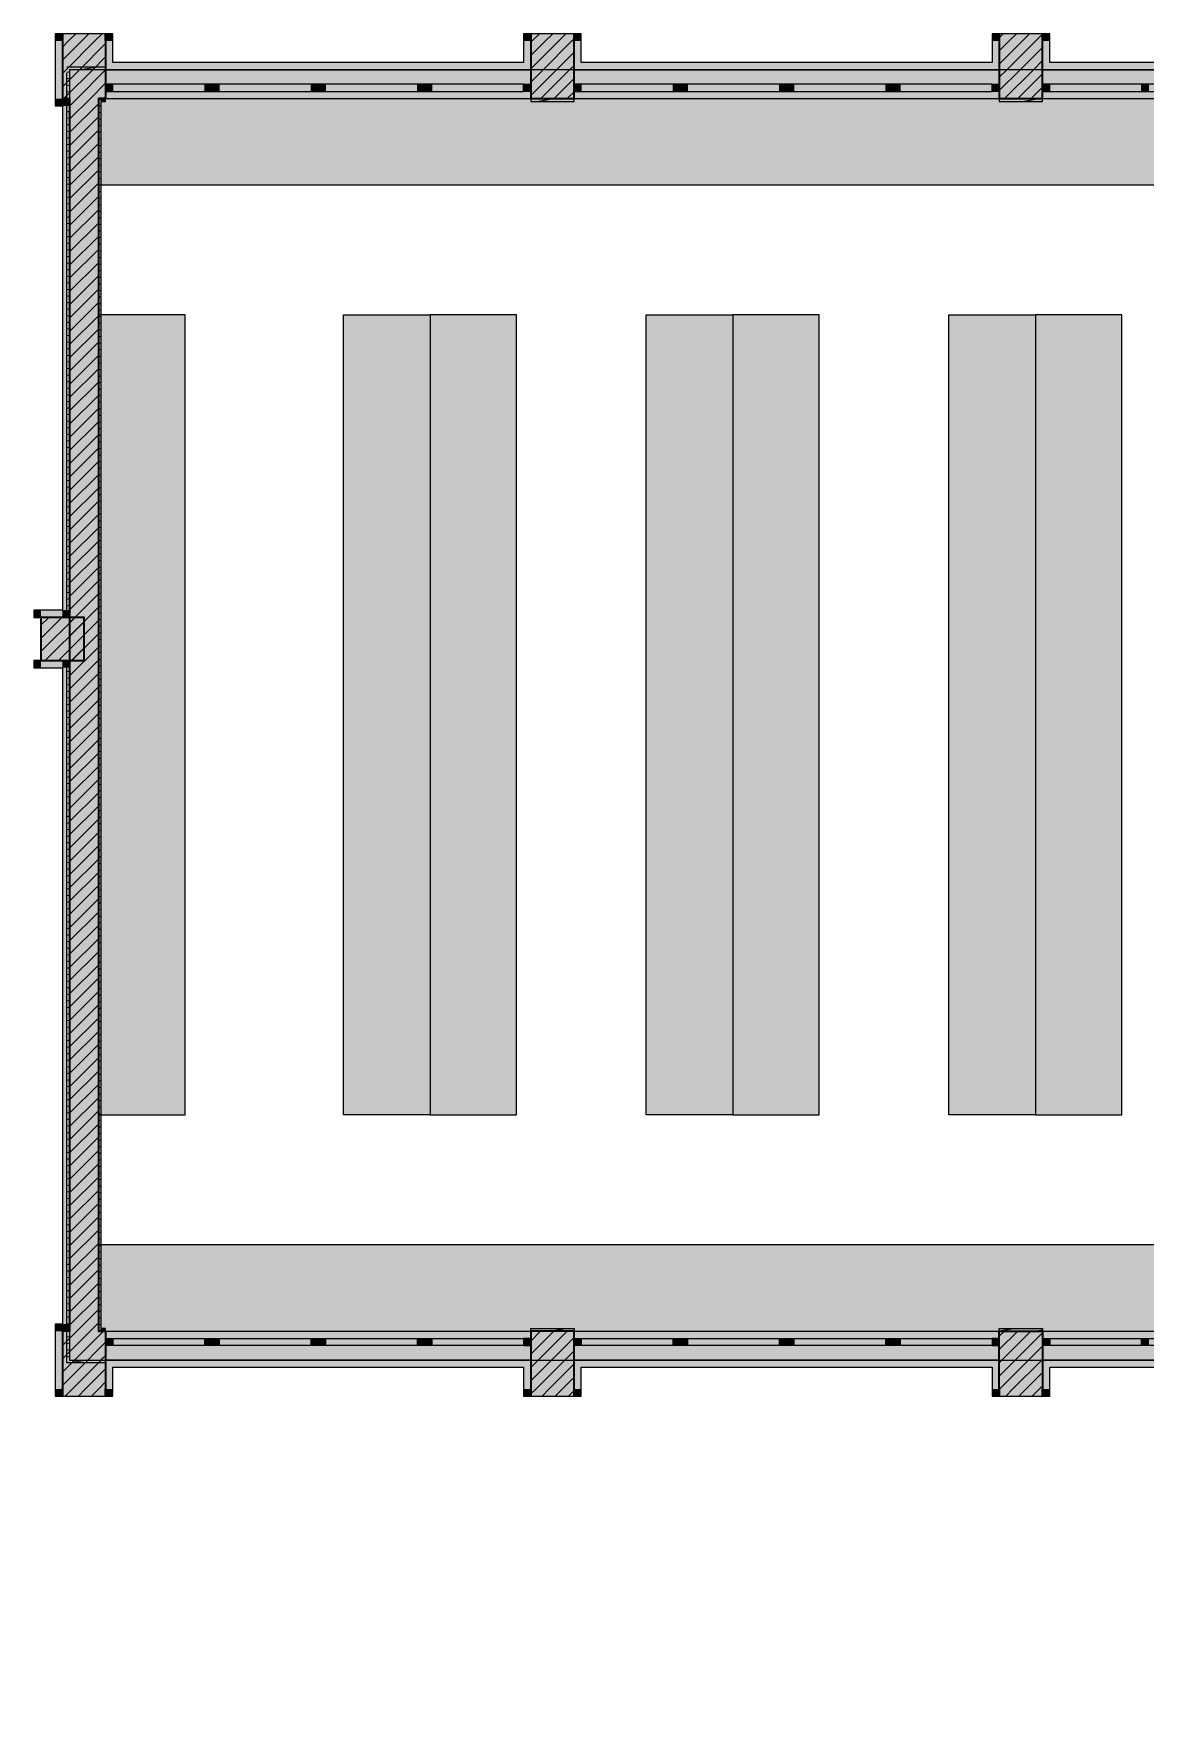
# Model space of a CAD drawing. Header units: inches. Extents: x 99 to 83418, y 65 to 21631.
# Drawn here: x 53701 to 61413, y 8376 to 20088 of the extents above; entities that cross this region are included whole.
import ezdxf

# ---------------------------------------------------------------- set-up
doc = ezdxf.new("R2010")
doc.units = ezdxf.units.IN
doc.header["$MEASUREMENT"] = 0
doc.layers.add('PDF_Interior$-$Furniture$', color=7, linetype='Continuous', true_color=0x573938)
doc.layers.add('PDF_Structural - Bearing', color=7, linetype='Continuous')

msp = doc.modelspace()

# ---------------------------------------------------------------- linework, layer by layer
at = {"layer": 'PDF_Interior$-$Furniture$', "color": 126, "lineweight": 25, "true_color": 0x008060}
for points in [[(53930, 19858), (54200, 19858), (54200, 19838), (53950, 19838), (53950, 16040)], [(53930, 16060), (53930, 19818)], [(53950, 15740), (53950, 10888), (54200, 10888), (54200, 10868), (53930, 10868), (53930, 15720)]]:
    msp.add_lwpolyline(points, dxfattribs=at)
at = {"layer": 'PDF_Interior$-$Furniture$', "color": 121, "lineweight": 13, "true_color": 0x80ffdf}
for points in [[(53950, 19823), (53932, 19820)], [(54149, 19858), (54035, 19838)], [(53950, 19777), (53930, 19774)], [(53950, 19732), (53930, 19728)], [(53950, 19686), (53930, 19683)], [(53950, 19640), (53930, 19637)], [(53950, 19595), (53930, 19591)], [(54157, 19631), (54150, 19630)], [(54170, 19588), (54150, 19584)], [(54197, 19638), (54157, 19631)], [(57193, 19618), (57306, 19638)], [(60400, 19635), (60416, 19638)], [(60562, 19618), (60675, 19638)], [(53950, 19549), (53930, 19545)], [(53950, 19503), (53930, 19500)], [(53950, 19458), (53930, 19454)], [(54170, 19542), (54150, 19539)], [(54170, 19496), (54150, 19493)], [(54170, 19451), (54150, 19447)], [(53950, 19412), (53930, 19408)], [(53950, 19366), (53930, 19363)], [(54170, 19405), (54150, 19401)], [(54170, 19359), (54150, 19356)], [(53950, 19321), (53930, 19317)], [(53950, 19275), (53930, 19271)], [(53950, 19229), (53930, 19226)], [(54170, 19314), (54150, 19310)], [(54170, 19268), (54150, 19264)], [(54170, 19222), (54150, 19219)], [(53950, 19183), (53930, 19180)], [(53950, 19138), (53930, 19134)], [(53950, 19092), (53930, 19089)], [(54170, 19177), (54150, 19173)], [(54170, 19131), (54150, 19127)], [(53950, 19046), (53930, 19043)], [(53950, 19001), (53930, 18997)], [(54170, 19085), (54150, 19082)], [(54170, 19039), (54150, 19036)], [(54170, 18994), (54150, 18990)], [(53950, 18955), (53930, 18951)], [(53950, 18909), (53930, 18906)], [(53950, 18864), (53930, 18860)], [(54170, 18948), (54150, 18945)], [(54170, 18902), (54150, 18899)], [(53950, 18818), (53930, 18814)], [(53950, 18772), (53930, 18769)], [(54170, 18857), (54150, 18853)], [(54170, 18811), (54150, 18807)], [(54170, 18765), (54150, 18762)], [(53950, 18726), (53930, 18723)], [(53950, 18681), (53930, 18677)], [(53950, 18635), (53930, 18632)], [(54170, 18720), (54150, 18716)], [(54170, 18674), (54150, 18670)], [(54170, 18628), (54150, 18625)], [(53950, 18589), (53930, 18586)], [(53950, 18544), (53930, 18540)], [(54170, 18583), (54150, 18579)], [(54170, 18537), (54150, 18533)], [(53950, 18498), (53930, 18495)], [(53950, 18452), (53930, 18449)], [(53950, 18407), (53930, 18403)], [(54170, 18491), (54150, 18488)], [(54170, 18445), (54150, 18442)], [(54170, 18400), (54150, 18396)], [(53950, 18361), (53930, 18357)], [(53950, 18315), (53930, 18312)], [(54170, 18354), (54150, 18351)], [(54170, 18308), (54150, 18305)], [(53950, 18270), (53930, 18266)], [(53950, 18224), (53930, 18220)], [(53950, 18178), (53930, 18175)], [(54170, 18263), (54150, 18259)], [(54170, 18217), (54150, 18213)], [(54170, 18171), (54150, 18168)], [(53950, 18132), (53930, 18129)], [(53950, 18087), (53930, 18083)], [(53950, 18041), (53930, 18038)], [(54170, 18126), (54150, 18122)], [(54170, 18080), (54150, 18076)], [(53950, 17995), (53930, 17992)], [(53950, 17950), (53930, 17946)], [(54170, 18034), (54150, 18031)], [(54170, 17988), (54150, 17985)], [(54170, 17943), (54150, 17939)], [(53950, 17904), (53930, 17900)], [(53950, 17858), (53930, 17855)], [(53950, 17813), (53930, 17809)], [(54170, 17897), (54150, 17894)], [(54170, 17851), (54150, 17848)], [(54170, 17806), (54150, 17802)], [(53950, 17767), (53930, 17763)], [(53950, 17721), (53930, 17718)], [(54170, 17760), (54150, 17756)], [(54170, 17714), (54150, 17711)], [(53950, 17676), (53930, 17672)], [(53950, 17630), (53930, 17626)], [(53950, 17584), (53930, 17581)], [(54170, 17669), (54150, 17665)], [(54170, 17623), (54150, 17619)], [(54170, 17577), (54150, 17574)], [(53950, 17538), (53930, 17535)], [(53950, 17493), (53930, 17489)], [(54170, 17532), (54150, 17528)], [(54170, 17486), (54150, 17482)], [(53950, 17447), (53930, 17444)], [(53950, 17401), (53930, 17398)], [(53950, 17356), (53930, 17352)], [(54170, 17440), (54150, 17437)], [(54170, 17394), (54150, 17391)], [(54170, 17349), (54150, 17345)], [(53950, 17310), (53930, 17306)], [(53950, 17264), (53930, 17261)], [(53950, 17219), (53930, 17215)], [(54170, 17303), (54150, 17300)], [(54170, 17257), (54150, 17254)], [(53950, 17173), (53930, 17169)], [(53950, 17127), (53930, 17124)], [(54170, 17212), (54150, 17208)], [(54170, 17166), (54150, 17162)], [(54170, 17120), (54150, 17117)], [(53950, 17082), (53930, 17078)], [(53950, 17036), (53930, 17032)], [(53950, 16990), (53930, 16987)], [(54170, 17075), (54150, 17071)], [(54170, 17029), (54150, 17025)], [(54170, 16983), (54150, 16980)], [(53950, 16944), (53930, 16941)], [(53950, 16899), (53930, 16895)], [(54170, 16938), (54150, 16934)], [(54170, 16892), (54150, 16888)], [(53950, 16853), (53930, 16850)], [(53950, 16807), (53930, 16804)], [(53950, 16762), (53930, 16758)], [(54170, 16846), (54150, 16843)], [(54170, 16800), (54150, 16797)], [(54170, 16755), (54150, 16751)], [(53950, 16716), (53930, 16712)], [(53950, 16670), (53930, 16667)], [(54170, 16709), (54150, 16706)], [(54170, 16663), (54150, 16660)], [(53950, 16625), (53930, 16621)], [(53950, 16579), (53930, 16575)], [(53950, 16533), (53930, 16530)], [(54170, 16618), (54150, 16614)], [(54170, 16572), (54150, 16568)], [(54170, 16526), (54150, 16523)], [(53950, 16487), (53930, 16484)], [(53950, 16442), (53930, 16438)], [(54170, 16481), (54150, 16477)], [(54170, 16435), (54150, 16431)], [(53950, 16396), (53930, 16393)], [(53950, 16350), (53930, 16347)], [(53950, 16305), (53930, 16301)], [(54170, 16389), (54150, 16386)], [(54170, 16343), (54150, 16340)], [(54170, 16298), (54150, 16294)], [(53950, 16259), (53930, 16255)], [(53950, 16213), (53930, 16210)], [(53950, 16168), (53930, 16164)], [(54170, 16252), (54150, 16249)], [(54170, 16206), (54150, 16203)], [(53950, 16122), (53930, 16118)], [(53950, 16076), (53930, 16073)], [(54170, 16161), (54150, 16157)], [(54170, 16115), (54150, 16111)], [(54170, 16069), (54150, 16066)], [(54170, 16024), (54150, 16020)], [(54170, 15978), (54150, 15974)], [(54170, 15932), (54150, 15929)], [(54170, 15887), (54150, 15883)], [(54170, 15841), (54150, 15837)], [(53950, 15711), (53930, 15707)], [(54170, 15795), (54150, 15792)], [(54170, 15749), (54150, 15746)], [(54170, 15704), (54150, 15700)], [(53950, 15665), (53930, 15661)], [(53950, 15619), (53930, 15616)], [(54170, 15658), (54150, 15655)], [(54170, 15612), (54150, 15609)], [(53950, 15574), (53930, 15570)], [(53950, 15528), (53930, 15524)], [(53950, 15482), (53930, 15479)], [(54170, 15567), (54150, 15563)], [(54170, 15521), (54150, 15517)], [(54170, 15475), (54150, 15472)], [(53950, 15437), (53930, 15433)], [(53950, 15391), (53930, 15387)], [(53950, 15345), (53930, 15342)], [(54170, 15430), (54150, 15426)], [(54170, 15384), (54150, 15380)], [(53950, 15299), (53930, 15296)], [(53950, 15254), (53930, 15250)], [(54170, 15338), (54150, 15335)], [(54170, 15293), (54150, 15289)], [(54170, 15247), (54150, 15243)], [(53950, 15208), (53930, 15205)], [(53950, 15162), (53930, 15159)], [(53950, 15117), (53930, 15113)], [(54170, 15201), (54150, 15198)], [(54170, 15155), (54150, 15152)], [(54170, 15110), (54150, 15106)], [(53950, 15071), (53930, 15067)], [(53950, 15025), (53930, 15022)], [(54170, 15064), (54150, 15061)], [(54170, 15018), (54150, 15015)], [(53950, 14980), (53930, 14976)], [(53950, 14934), (53930, 14930)], [(53950, 14888), (53930, 14885)], [(54170, 14973), (54150, 14969)], [(54170, 14927), (54150, 14923)], [(54170, 14881), (54150, 14878)], [(53950, 14842), (53930, 14839)], [(53950, 14797), (53930, 14793)], [(54170, 14836), (54150, 14832)], [(54170, 14790), (54150, 14786)], [(53950, 14751), (53930, 14748)], [(53950, 14705), (53930, 14702)], [(53950, 14660), (53930, 14656)], [(54170, 14744), (54150, 14741)], [(54170, 14699), (54150, 14695)], [(54170, 14653), (54150, 14649)], [(53950, 14614), (53930, 14610)], [(53950, 14568), (53930, 14565)], [(54170, 14607), (54150, 14604)], [(54170, 14561), (54150, 14558)], [(53950, 14523), (53930, 14519)], [(53950, 14477), (53930, 14473)], [(53950, 14431), (53930, 14428)], [(54170, 14516), (54150, 14512)], [(54170, 14470), (54150, 14467)], [(54170, 14424), (54150, 14421)], [(53950, 14386), (53930, 14382)], [(53950, 14340), (53930, 14336)], [(53950, 14294), (53930, 14291)], [(54170, 14379), (54150, 14375)], [(54170, 14333), (54150, 14329)], [(53950, 14248), (53930, 14245)], [(53950, 14203), (53930, 14199)], [(54170, 14287), (54150, 14284)], [(54170, 14242), (54150, 14238)], [(54170, 14196), (54150, 14192)], [(53950, 14157), (53930, 14154)], [(53950, 14111), (53930, 14108)], [(53950, 14066), (53930, 14062)], [(54170, 14150), (54150, 14147)], [(54170, 14104), (54150, 14101)], [(54170, 14059), (54150, 14055)], [(53950, 14020), (53930, 14016)], [(53950, 13974), (53930, 13971)], [(54170, 14013), (54150, 14010)], [(54170, 13967), (54150, 13964)], [(53950, 13929), (53930, 13925)], [(53950, 13883), (53930, 13879)], [(53950, 13837), (53930, 13834)], [(54170, 13922), (54150, 13918)], [(54170, 13876), (54150, 13872)], [(54170, 13830), (54150, 13827)], [(53950, 13792), (53930, 13788)], [(53950, 13746), (53930, 13742)], [(54170, 13785), (54150, 13781)], [(54170, 13739), (54150, 13735)], [(53950, 13700), (53930, 13697)], [(53950, 13654), (53930, 13651)], [(53950, 13609), (53930, 13605)], [(54170, 13693), (54150, 13690)], [(54170, 13648), (54150, 13644)], [(54170, 13602), (54150, 13598)], [(53950, 13563), (53930, 13560)], [(53950, 13517), (53930, 13514)], [(53950, 13472), (53930, 13468)], [(54170, 13556), (54150, 13553)], [(54170, 13510), (54150, 13507)], [(53950, 13426), (53930, 13422)], [(53950, 13380), (53930, 13377)], [(54170, 13465), (54150, 13461)], [(54170, 13419), (54150, 13416)], [(54170, 13373), (54150, 13370)], [(53950, 13335), (53930, 13331)], [(53950, 13289), (53930, 13285)], [(53950, 13243), (53930, 13240)], [(54170, 13328), (54150, 13324)], [(54170, 13282), (54150, 13278)], [(54170, 13236), (54150, 13233)], [(53950, 13198), (53930, 13194)], [(53950, 13152), (53930, 13148)], [(54170, 13191), (54150, 13187)], [(54170, 13145), (54150, 13141)], [(53950, 13106), (53930, 13103)], [(53950, 13060), (53930, 13057)], [(53950, 13015), (53930, 13011)], [(54170, 13099), (54150, 13096)], [(54170, 13054), (54150, 13050)], [(54170, 13008), (54150, 13004)], [(53950, 12969), (53930, 12966)], [(53950, 12923), (53930, 12920)], [(54170, 12962), (54150, 12959)], [(54170, 12916), (54150, 12913)], [(53950, 12878), (53930, 12874)], [(53950, 12832), (53930, 12828)], [(53950, 12786), (53930, 12783)], [(54170, 12871), (54150, 12867)], [(54170, 12825), (54150, 12822)], [(54170, 12779), (54150, 12776)], [(53950, 12741), (53930, 12737)], [(53950, 12695), (53930, 12691)], [(54170, 12734), (54150, 12730)], [(54170, 12688), (54150, 12684)], [(53950, 12649), (53930, 12646)], [(53950, 12603), (53930, 12600)], [(53950, 12558), (53930, 12554)], [(54170, 12642), (54150, 12639)], [(54170, 12597), (54150, 12593)], [(54170, 12551), (54150, 12547)], [(53950, 12512), (53930, 12509)], [(53950, 12466), (53930, 12463)], [(53950, 12421), (53930, 12417)], [(54170, 12505), (54150, 12502)], [(54170, 12459), (54150, 12456)], [(53950, 12375), (53930, 12371)], [(53950, 12329), (53930, 12326)], [(54170, 12414), (54150, 12410)], [(54170, 12368), (54150, 12365)], [(54170, 12322), (54150, 12319)], [(53950, 12284), (53930, 12280)], [(53950, 12238), (53930, 12234)], [(53950, 12192), (53930, 12189)], [(54170, 12277), (54150, 12273)], [(54170, 12231), (54150, 12227)], [(54170, 12185), (54150, 12182)], [(53950, 12147), (53930, 12143)], [(53950, 12101), (53930, 12097)], [(54170, 12140), (54150, 12136)], [(54170, 12094), (54150, 12090)], [(53950, 12055), (53930, 12052)], [(53950, 12009), (53930, 12006)], [(53950, 11964), (53930, 11960)], [(54170, 12048), (54150, 12045)], [(54170, 12003), (54150, 11999)], [(54170, 11957), (54150, 11953)], [(53950, 11918), (53930, 11915)], [(53950, 11872), (53930, 11869)], [(54170, 11911), (54150, 11908)], [(54170, 11865), (54150, 11862)], [(53950, 11827), (53930, 11823)], [(53950, 11781), (53930, 11777)], [(53950, 11735), (53930, 11732)], [(54170, 11820), (54150, 11816)], [(54170, 11774), (54150, 11771)], [(54170, 11728), (54150, 11725)], [(53950, 11690), (53930, 11686)], [(53950, 11644), (53930, 11640)], [(53950, 11598), (53930, 11595)], [(54170, 11683), (54150, 11679)], [(54170, 11637), (54150, 11633)], [(53950, 11553), (53930, 11549)], [(53950, 11507), (53930, 11503)], [(54170, 11591), (54150, 11588)], [(54170, 11546), (54150, 11542)], [(54170, 11500), (54150, 11496)], [(53950, 11461), (53930, 11458)], [(53950, 11415), (53930, 11412)], [(53950, 11370), (53930, 11366)], [(54170, 11454), (54150, 11451)], [(54170, 11409), (54150, 11405)], [(54170, 11363), (54150, 11359)], [(53950, 11324), (53930, 11321)], [(53950, 11278), (53930, 11275)], [(54170, 11317), (54150, 11314)], [(54170, 11271), (54150, 11268)], [(53950, 11233), (53930, 11229)], [(53950, 11187), (53930, 11183)], [(53950, 11141), (53930, 11138)], [(54170, 11226), (54150, 11222)], [(54170, 11180), (54150, 11177)], [(54170, 11134), (54150, 11131)], [(53950, 11096), (53930, 11092)], [(53950, 11050), (53930, 11046)], [(54200, 11094), (54167, 11088)], [(57277, 11088), (57390, 11108)], [(60400, 11091), (60500, 11108)], [(60646, 11088), (60700, 11098)], [(53950, 11004), (53930, 11001)], [(53950, 10958), (53930, 10955)], [(53950, 10913), (53930, 10909)], [(54070, 10888), (53956, 10868)]]:
    msp.add_lwpolyline(points, dxfattribs=at)
at = {"layer": 'PDF_Interior$-$Furniture$', "lineweight": 13}
for points in [[(66951, 19038), (54150, 19038), (54150, 19638), (66951, 19638)], [(54751, 18138), (54151, 18138), (54151, 12588), (54751, 12588)], [(55851, 12588), (55851, 18138), (56451, 18138), (56451, 12588)], [(57051, 18138), (56451, 18138), (56451, 12588), (57051, 12588)], [(57951, 12588), (57951, 18138), (58551, 18138), (58551, 12588)], [(59151, 18138), (58551, 18138), (58551, 12588), (59151, 12588)], [(60051, 12588), (60051, 18138), (60651, 18138), (60651, 12588)], [(61251, 18138), (60651, 18138), (60651, 12588), (61251, 12588)], [(54150, 11688), (54150, 11088), (65450, 11088), (65450, 11688)]]:
    msp.add_lwpolyline(points, close=True, dxfattribs=at)
at = {"layer": 'PDF_Interior$-$Furniture$', "color": 126, "lineweight": 25, "true_color": 0x008060}
for points in [[(54170, 19618), (54200, 19618), (54200, 19638), (54150, 19638), (54150, 11088), (54200, 11088), (54200, 11108), (54170, 11108)], [(57450, 19638), (57150, 19638), (57150, 19618), (57450, 19618)], [(60700, 19638), (60400, 19638), (60400, 19618), (60700, 19618)], [(57450, 11088), (57150, 11088), (57150, 11108), (57450, 11108)], [(60700, 11088), (60400, 11088), (60400, 11108), (60700, 11108)]]:
    msp.add_lwpolyline(points, close=True, dxfattribs=at)
at = {"layer": 'PDF_Interior$-$Furniture$', "color": 7, "lineweight": 0, "true_color": 0xffffff, "transparency": 33554559}
for points in [[(53930, 19858), (53950, 19838), (54200, 19858), (54200, 19838)], [(53950, 19838), (53930, 19818), (53950, 16040), (53930, 16060)], [(66951, 19038), (54150, 19038), (66951, 19638), (54150, 19638)], [(54150, 19638), (54150, 11088), (54170, 19618), (54170, 11108)], [(54200, 19618), (54200, 19638), (54170, 19618), (54150, 19638)], [(57450, 19638), (57150, 19638), (57450, 19618), (57150, 19618)], [(60700, 19638), (60400, 19638), (60700, 19618), (60400, 19618)], [(54751, 12588), (54751, 18138), (54151, 12588), (54151, 18138)], [(55851, 12588), (55851, 18138), (56451, 12588), (56451, 18138)], [(57051, 12588), (57051, 18138), (56451, 12588), (56451, 18138)], [(57951, 12588), (57951, 18138), (58551, 12588), (58551, 18138)], [(59151, 12588), (59151, 18138), (58551, 12588), (58551, 18138)], [(60051, 12588), (60051, 18138), (60651, 12588), (60651, 18138)], [(61251, 12588), (61251, 18138), (60651, 12588), (60651, 18138)], [(53930, 10868), (53950, 10888), (53930, 15720), (53950, 15740)], [(65450, 11688), (54150, 11688), (65450, 11088), (54150, 11088)], [(54170, 11108), (54150, 11088), (54200, 11108), (54200, 11088)], [(57450, 11108), (57150, 11108), (57450, 11088), (57150, 11088)], [(60700, 11108), (60400, 11108), (60700, 11088), (60400, 11088)], [(54200, 10868), (54200, 10888), (53930, 10868), (53950, 10888)]]:
    msp.add_solid(points, dxfattribs=at)
at = {"layer": 'PDF_Structural - Bearing', "color": 251, "lineweight": 18, "true_color": 0x6a6a6a}
for points in [[(54200, 20088), (53900, 20088), (53850, 20088), (53850, 19638), (53850, 19588), (53900, 19588), (53900, 16090), (53751, 16090), (53701, 16090), (53701, 16040), (53751, 16040), (53950, 16040), (53950, 16090), (53950, 19638), (53900, 19638), (53900, 20038)], [(57450, 20088), (57150, 20088), (57100, 20088), (57100, 19888), (54250, 19888), (54250, 20038), (54250, 20088), (53900, 20088)], [(54200, 20038), (54200, 19838), (54250, 19838), (57150, 19838), (57150, 19888), (57150, 20038)], [(60700, 20088), (60400, 20088), (60350, 20088), (60350, 19888), (57500, 19888), (57500, 20038), (57500, 20088), (57150, 20088)], [(57450, 20038), (57450, 19838), (57500, 19838), (60400, 19838), (60400, 19888), (60400, 20038)], [(63950, 20088), (63650, 20088), (63600, 20088), (63600, 19888), (60750, 19888), (60750, 20038), (60750, 20088), (60400, 20088)], [(60700, 20038), (60700, 19838), (60750, 19838), (63650, 19838), (63650, 19888), (63650, 20038)], [(53900, 10688), (53900, 11088), (53950, 11088), (53950, 11138), (53950, 15740), (53900, 15740), (53751, 15740), (53701, 15740), (53701, 15690), (53900, 15690), (53900, 11138), (53850, 11138), (53850, 10688), (53850, 10638), (54200, 10638)], [(53900, 10638), (54200, 10638), (54250, 10638), (54250, 10838), (57100, 10838), (57100, 10688), (57100, 10638), (57450, 10638)], [(57150, 10688), (57150, 10888), (57100, 10888), (54200, 10888), (54200, 10838), (54200, 10688)], [(57150, 10638), (57450, 10638), (57500, 10638), (57500, 10838), (60350, 10838), (60350, 10688), (60350, 10638), (60700, 10638)], [(60400, 10688), (60400, 10888), (60350, 10888), (57450, 10888), (57450, 10838), (57450, 10688)], [(60400, 10638), (60700, 10638), (60750, 10638), (60750, 10838), (63600, 10838), (63600, 10688), (63600, 10638), (63950, 10638)], [(63650, 10688), (63650, 10888), (63600, 10888), (60700, 10888), (60700, 10838), (60700, 10688)]]:
    msp.add_lwpolyline(points, dxfattribs=at)
at = {"layer": 'PDF_Structural - Bearing', "lineweight": 35}
for points in [[(53900, 20038), (53900, 20088), (53900, 20038), (53900, 19638), (53950, 19638), (53950, 11088), (53900, 11088), (53900, 10688), (53900, 10638), (53900, 10688)], [(54200, 20038), (54200, 20088), (54200, 20038), (54200, 19838), (54200, 19738), (54200, 19688), (54200, 19638), (54150, 19638), (54150, 11088), (54200, 11088), (54200, 11038), (54200, 10988), (54200, 10888), (54200, 10688), (54200, 10638), (54200, 10688)], [(57150, 20038), (57150, 20088), (57150, 20038), (57150, 19838), (57150, 19738), (57150, 19688), (57150, 19638), (57450, 19638), (57450, 19688), (57450, 19738), (57450, 19838), (57450, 20038), (57450, 20088), (57450, 20038)], [(60400, 20038), (60400, 20088), (60400, 20038), (60400, 19838), (60400, 19738), (60400, 19688), (60400, 19638), (60700, 19638), (60700, 19688), (60700, 19738), (60700, 19838), (60700, 20038), (60700, 20088), (60700, 20038)], [(57450, 10688), (57450, 10638), (57450, 10688), (57450, 10888), (57450, 10988), (57450, 11038), (57450, 11088), (57150, 11088), (57150, 11038), (57150, 10988), (57150, 10888), (57150, 10688), (57150, 10638), (57150, 10688)], [(60400, 10688), (60400, 10638), (60400, 10688), (60400, 10888), (60400, 10988), (60400, 11038), (60400, 11088), (60700, 11088), (60700, 11038), (60700, 10988), (60700, 10888), (60700, 10688), (60700, 10638), (60700, 10688)]]:
    msp.add_lwpolyline(points, dxfattribs=at)
at = {"layer": 'PDF_Structural - Bearing', "color": 11, "lineweight": 9, "true_color": 0xfe847a}
for points in [[(54176, 20088), (54126, 20038), (53926, 19838), (53900, 19812)], [(53900, 19904), (54034, 20038), (54084, 20088)], [(53900, 19996), (53942, 20038), (53992, 20088)], [(53900, 20088), (53900, 20088)], [(57150, 19845), (57344, 20038), (57394, 20088)], [(57150, 19937), (57252, 20038), (57302, 20088)], [(57150, 20029), (57160, 20038), (57210, 20088)], [(57150, 19753), (57235, 19838), (57435, 20038), (57450, 20053)], [(60400, 19878), (60561, 20038), (60611, 20088)], [(60400, 19970), (60469, 20038), (60519, 20088)], [(60400, 20061), (60427, 20088)], [(60400, 19786), (60453, 19838), (60653, 20038), (60700, 20086)], [(54200, 20020), (54018, 19838), (53900, 19720)], [(54200, 19928), (54110, 19838), (53929, 19657), (53910, 19638)], [(57150, 19661), (57327, 19838), (57450, 19961)], [(60400, 19694), (60545, 19838), (60700, 19994)], [(54200, 19837), (54002, 19638), (53950, 19587)], [(57219, 19638), (57419, 19838), (57450, 19869)], [(60437, 19638), (60637, 19838), (60700, 19902)], [(60529, 19638), (60700, 19810)], [(54200, 19745), (54094, 19638), (53950, 19495)], [(57311, 19638), (57450, 19777)], [(57403, 19638), (57450, 19685)], [(60621, 19638), (60700, 19718)], [(53950, 19403), (54150, 19603)], [(54200, 19653), (54186, 19638)], [(53950, 19311), (54150, 19511)], [(53950, 19219), (54150, 19419)], [(53950, 19127), (54150, 19327)], [(53950, 19035), (54150, 19235)], [(53950, 18943), (54150, 19143)], [(53950, 18851), (54150, 19051)], [(53950, 18759), (54150, 18959)], [(53950, 18667), (54150, 18867)], [(53950, 18575), (54150, 18775)], [(53950, 18483), (54150, 18683)], [(53950, 18392), (54150, 18592)], [(53950, 18300), (54150, 18500)], [(53950, 18208), (54150, 18408)], [(53950, 18116), (54150, 18316)], [(53950, 18024), (54150, 18224)], [(53950, 17932), (54150, 18132)], [(53950, 17840), (54150, 18040)], [(53950, 17748), (54150, 17948)], [(53950, 17656), (54150, 17856)], [(53950, 17564), (54150, 17764)], [(53950, 17472), (54150, 17672)], [(53950, 17380), (54150, 17580)], [(53950, 17288), (54150, 17488)], [(53950, 17197), (54150, 17397)], [(53950, 17105), (54150, 17305)], [(53950, 17013), (54150, 17213)], [(53950, 16921), (54150, 17121)], [(53950, 16829), (54150, 17029)], [(53950, 16737), (54150, 16937)], [(53950, 16645), (54150, 16845)], [(53950, 16553), (54150, 16753)], [(53950, 16461), (54150, 16661)], [(53950, 16369), (54150, 16569)], [(53950, 16277), (54150, 16477)], [(53950, 16185), (54150, 16385)], [(53950, 16093), (54150, 16293)], [(53950, 16002), (54150, 16202)], [(53950, 15910), (54150, 16110)], [(53989, 16040), (53751, 15802)], [(53897, 16040), (53751, 15894)], [(53805, 16040), (53751, 15986)], [(54051, 16010), (53781, 15740)], [(53950, 15818), (54150, 16018)], [(54051, 15918), (53873, 15740)], [(53950, 15726), (54150, 15926)], [(53950, 15634), (54150, 15834)], [(54051, 15826), (53965, 15740)], [(53950, 15542), (54150, 15742)], [(53950, 15450), (54150, 15650)], [(53950, 15358), (54150, 15558)], [(53950, 15266), (54150, 15466)], [(53950, 15174), (54150, 15374)], [(53950, 15082), (54150, 15282)], [(53950, 14990), (54150, 15190)], [(53950, 14898), (54150, 15098)], [(53950, 14806), (54150, 15006)], [(53950, 14715), (54150, 14915)], [(53950, 14623), (54150, 14823)], [(53950, 14531), (54150, 14731)], [(53950, 14439), (54150, 14639)], [(53950, 14347), (54150, 14547)], [(53950, 14255), (54150, 14455)], [(53950, 14163), (54150, 14363)], [(53950, 14071), (54150, 14271)], [(53950, 13979), (54150, 14179)], [(53950, 13887), (54150, 14087)], [(53950, 13795), (54150, 13995)], [(53950, 13703), (54150, 13903)], [(53950, 13611), (54150, 13811)], [(53950, 13520), (54150, 13720)], [(53950, 13428), (54150, 13628)], [(53950, 13336), (54150, 13536)], [(53950, 13244), (54150, 13444)], [(53950, 13152), (54150, 13352)], [(53950, 13060), (54150, 13260)], [(53950, 12968), (54150, 13168)], [(53950, 12876), (54150, 13076)], [(53950, 12784), (54150, 12984)], [(53950, 12692), (54150, 12892)], [(53950, 12600), (54150, 12800)], [(53950, 12508), (54150, 12708)], [(53950, 12416), (54150, 12616)], [(53950, 12325), (54150, 12525)], [(53950, 12233), (54150, 12433)], [(53950, 12141), (54150, 12341)], [(53950, 12049), (54150, 12249)], [(53950, 11957), (54150, 12157)], [(53950, 11865), (54150, 12065)], [(53950, 11773), (54150, 11973)], [(53950, 11681), (54150, 11881)], [(53950, 11589), (54150, 11789)], [(53950, 11497), (54150, 11697)], [(53950, 11405), (54150, 11605)], [(53950, 11313), (54150, 11513)], [(53950, 11221), (54150, 11421)], [(53950, 11130), (54150, 11330)], [(54150, 11238), (54001, 11088), (53961, 11048), (53900, 10988)], [(54150, 11146), (54093, 11088), (54016, 11011)], [(53906, 11085), (53900, 11080)], [(54200, 11012), (54126, 10938), (54077, 10888), (53900, 10712)], [(54016, 11011), (53900, 10896)], [(53909, 11088), (53906, 11085)], [(54185, 11088), (54071, 10974)], [(57150, 10836), (57202, 10888), (57402, 11088)], [(57150, 10928), (57310, 11088)], [(57150, 11020), (57218, 11088)], [(57150, 10745), (57294, 10888), (57450, 11045)], [(60400, 10869), (60419, 10888), (60619, 11088)], [(60400, 10961), (60528, 11088)], [(60400, 11053), (60436, 11088)], [(60400, 10777), (60511, 10888), (60700, 11077)], [(53900, 10804), (53985, 10888), (54071, 10974)], [(53919, 10638), (53969, 10688), (54169, 10888), (54181, 10901)], [(54200, 10920), (54181, 10901)], [(57150, 10653), (57186, 10688), (57386, 10888), (57450, 10953)], [(60400, 10685), (60403, 10688), (60603, 10888), (60700, 10985)], [(60445, 10638), (60495, 10688), (60695, 10888), (60700, 10893)], [(54011, 10638), (54061, 10688), (54200, 10828)], [(57228, 10638), (57278, 10688), (57450, 10861)], [(60537, 10638), (60587, 10688), (60700, 10801)], [(54102, 10638), (54152, 10688), (54200, 10736)], [(57320, 10638), (57370, 10688), (57450, 10769)], [(57412, 10638), (57450, 10677)], [(60629, 10638), (60679, 10688), (60700, 10709)], [(54194, 10638), (54200, 10644)]]:
    msp.add_lwpolyline(points, dxfattribs=at)
at = {"layer": 'PDF_Structural - Bearing', "color": 123, "lineweight": 18, "true_color": 0x71cebe}
msp.add_lwpolyline([(53950, 19838), (53950, 10888), (70188, 10888), (70188, 8376), (73663, 8376), (73663, 10888), (80151, 10888), (80151, 19838)], close=True, dxfattribs=at)
at = {"layer": 'PDF_Structural - Bearing', "lineweight": 13}
for points in [[(54200, 19638), (57150, 19638), (57150, 19688), (57150, 19738), (57150, 19688), (57100, 19688), (57100, 19738), (57150, 19738), (57150, 19838), (54200, 19838), (54200, 19738), (54200, 19688)], [(57450, 19638), (60400, 19638), (60400, 19688), (60400, 19738), (60400, 19688), (60350, 19688), (60350, 19738), (60400, 19738), (60400, 19838), (57450, 19838), (57450, 19738), (57450, 19688)], [(60700, 19638), (63650, 19638), (63650, 19688), (63650, 19738), (63650, 19688), (63600, 19688), (63600, 19738), (63650, 19738), (63650, 19838), (60700, 19838), (60700, 19738), (60700, 19688)], [(54200, 19688), (54250, 19688), (54250, 19738), (54200, 19738)], [(54938, 19688), (54988, 19688), (54988, 19738), (54938, 19738), (54888, 19738), (54888, 19688)], [(55675, 19688), (55725, 19688), (55725, 19738), (55675, 19738), (55625, 19738), (55625, 19688)], [(56413, 19688), (56463, 19688), (56463, 19738), (56413, 19738), (56363, 19738), (56363, 19688)], [(57450, 19688), (57500, 19688), (57500, 19738), (57450, 19738)], [(58188, 19688), (58238, 19688), (58238, 19738), (58188, 19738), (58138, 19738), (58138, 19688)], [(58925, 19688), (58975, 19688), (58975, 19738), (58925, 19738), (58875, 19738), (58875, 19688)], [(59663, 19688), (59713, 19688), (59713, 19738), (59663, 19738), (59613, 19738), (59613, 19688)], [(60700, 19688), (60750, 19688), (60750, 19738), (60700, 19738)], [(61438, 19688), (61488, 19688), (61488, 19738), (61438, 19738), (61388, 19738), (61388, 19688)], [(54200, 11088), (57150, 11088), (57150, 11038), (57150, 10988), (57150, 11038), (57100, 11038), (57100, 10988), (57150, 10988), (57150, 10888), (54200, 10888), (54200, 10988), (54200, 11038)], [(54200, 11038), (54250, 11038), (54250, 10988), (54200, 10988)], [(54938, 11038), (54988, 11038), (54988, 10988), (54938, 10988), (54888, 10988), (54888, 11038)], [(55675, 11038), (55725, 11038), (55725, 10988), (55675, 10988), (55625, 10988), (55625, 11038)], [(56413, 11038), (56463, 11038), (56463, 10988), (56413, 10988), (56363, 10988), (56363, 11038)], [(57450, 11088), (60400, 11088), (60400, 11038), (60400, 10988), (60400, 11038), (60350, 11038), (60350, 10988), (60400, 10988), (60400, 10888), (57450, 10888), (57450, 10988), (57450, 11038)], [(57450, 11038), (57500, 11038), (57500, 10988), (57450, 10988)], [(58188, 11038), (58238, 11038), (58238, 10988), (58188, 10988), (58138, 10988), (58138, 11038)], [(58925, 11038), (58975, 11038), (58975, 10988), (58925, 10988), (58875, 10988), (58875, 11038)], [(59663, 11038), (59713, 11038), (59713, 10988), (59663, 10988), (59613, 10988), (59613, 11038)], [(60700, 11088), (63650, 11088), (63650, 11038), (63650, 10988), (63650, 11038), (63600, 11038), (63600, 10988), (63650, 10988), (63650, 10888), (60700, 10888), (60700, 10988), (60700, 11038)], [(60700, 11038), (60750, 11038), (60750, 10988), (60700, 10988)], [(61438, 11038), (61488, 11038), (61488, 10988), (61438, 10988), (61388, 10988), (61388, 11038)]]:
    msp.add_lwpolyline(points, close=True, dxfattribs=at)
for points in [[(54888, 19738), (54250, 19738)], [(54250, 19688), (54888, 19688)], [(55625, 19738), (54988, 19738)], [(54988, 19688), (55625, 19688)], [(56363, 19738), (55725, 19738)], [(55725, 19688), (56363, 19688)], [(57100, 19738), (56463, 19738)], [(56463, 19688), (57100, 19688)], [(58138, 19738), (57500, 19738)], [(57500, 19688), (58138, 19688)], [(58875, 19738), (58238, 19738)], [(58238, 19688), (58875, 19688)], [(59613, 19738), (58975, 19738)], [(58975, 19688), (59613, 19688)], [(60350, 19738), (59713, 19738)], [(59713, 19688), (60350, 19688)], [(61388, 19738), (60750, 19738)], [(60750, 19688), (61388, 19688)], [(54250, 11038), (54888, 11038)], [(54988, 11038), (55625, 11038)], [(55725, 11038), (56363, 11038)], [(56463, 11038), (57100, 11038)], [(57500, 11038), (58138, 11038)], [(58238, 11038), (58875, 11038)], [(58975, 11038), (59613, 11038)], [(59713, 11038), (60350, 11038)], [(60750, 11038), (61388, 11038)], [(54888, 10988), (54250, 10988)], [(55625, 10988), (54988, 10988)], [(56363, 10988), (55725, 10988)], [(57100, 10988), (56463, 10988)], [(58138, 10988), (57500, 10988)], [(58875, 10988), (58238, 10988)], [(59613, 10988), (58975, 10988)], [(60350, 10988), (59713, 10988)], [(61388, 10988), (60750, 10988)]]:
    msp.add_lwpolyline(points, dxfattribs=at)
at = {"layer": 'PDF_Structural - Bearing', "lineweight": 35}
msp.add_lwpolyline([(53751, 15740), (54051, 15740), (54051, 16040), (53751, 16040)], close=True, dxfattribs=at)
at = {"layer": 'PDF_Structural - Bearing', "color": 7, "lineweight": 0, "true_color": 0xffffff, "transparency": 33554559}
for points in [[(53850, 20038), (53850, 20088), (53900, 20038)], [(53850, 20088), (53900, 20088), (53900, 20038)], [(53850, 20038), (53900, 20038), (53850, 19638), (53900, 19638)], [(54200, 20088), (54200, 20038), (53900, 20088), (53900, 20038)], [(54200, 19838), (53900, 19838), (54200, 20038), (53900, 20038)], [(54200, 20088), (54250, 20088), (54200, 20038)], [(54200, 20038), (54250, 20088), (54250, 20038)], [(54200, 20038), (54250, 20038), (54200, 19838), (54250, 19838)], [(57100, 20038), (57100, 20088), (57150, 20038)], [(57100, 20088), (57150, 20088), (57150, 20038)], [(57100, 20038), (57150, 20038), (57100, 19888), (57150, 19888)], [(57450, 20088), (57450, 20038), (57150, 20088), (57150, 20038)], [(57150, 20038), (57450, 20038), (57150, 19838), (57450, 19838)], [(57450, 20088), (57500, 20088), (57450, 20038)], [(57450, 20038), (57500, 20088), (57500, 20038)], [(57450, 20038), (57500, 20038), (57450, 19838), (57500, 19838)], [(60350, 20038), (60350, 20088), (60400, 20038)], [(60350, 20088), (60400, 20088), (60400, 20038)], [(60350, 20038), (60400, 20038), (60350, 19888), (60400, 19888)], [(60700, 20088), (60700, 20038), (60400, 20088), (60400, 20038)], [(60400, 20038), (60700, 20038), (60400, 19838), (60700, 19838)], [(60700, 20088), (60750, 20088), (60700, 20038)], [(60700, 20038), (60750, 20088), (60750, 20038)], [(60700, 20038), (60750, 20038), (60700, 19838), (60750, 19838)], [(54200, 19838), (54200, 19638), (53900, 19638)], [(54200, 19838), (53900, 19638), (53900, 19838)], [(54200, 19838), (57150, 19838), (54200, 19638), (57150, 19638)], [(54250, 19838), (54250, 19888), (57150, 19838), (57150, 19888)], [(57150, 19838), (57450, 19838), (57150, 19638), (57450, 19638)], [(57450, 19838), (60400, 19838), (57450, 19638), (60400, 19638)], [(57500, 19838), (57500, 19888), (60400, 19838), (60400, 19888)], [(60400, 19838), (60700, 19838), (60400, 19638), (60700, 19638)], [(60700, 19838), (63650, 19838), (60700, 19638), (63650, 19638)], [(60750, 19838), (60750, 19888), (63650, 19838), (63650, 19888)], [(54200, 19688), (54250, 19688), (54200, 19738), (54250, 19738)], [(54888, 19738), (54250, 19738), (54888, 19688), (54250, 19688)], [(54938, 19738), (54888, 19738), (54938, 19688), (54888, 19688)], [(54938, 19688), (54988, 19688), (54938, 19738), (54988, 19738)], [(55625, 19738), (54988, 19738), (55625, 19688), (54988, 19688)], [(55675, 19738), (55625, 19738), (55675, 19688), (55625, 19688)], [(55675, 19688), (55725, 19688), (55675, 19738), (55725, 19738)], [(56363, 19738), (55725, 19738), (56363, 19688), (55725, 19688)], [(56413, 19738), (56363, 19738), (56413, 19688), (56363, 19688)], [(56413, 19688), (56463, 19688), (56413, 19738), (56463, 19738)], [(57100, 19738), (56463, 19738), (57100, 19688), (56463, 19688)], [(57150, 19738), (57100, 19738), (57150, 19688), (57100, 19688)], [(57450, 19688), (57500, 19688), (57450, 19738), (57500, 19738)], [(58138, 19738), (57500, 19738), (58138, 19688), (57500, 19688)], [(58188, 19738), (58138, 19738), (58188, 19688), (58138, 19688)], [(58188, 19688), (58238, 19688), (58188, 19738), (58238, 19738)], [(58875, 19738), (58238, 19738), (58875, 19688), (58238, 19688)], [(58925, 19738), (58875, 19738), (58925, 19688), (58875, 19688)], [(58925, 19688), (58975, 19688), (58925, 19738), (58975, 19738)], [(59613, 19738), (58975, 19738), (59613, 19688), (58975, 19688)], [(59663, 19738), (59613, 19738), (59663, 19688), (59613, 19688)], [(59663, 19688), (59713, 19688), (59663, 19738), (59713, 19738)], [(60350, 19738), (59713, 19738), (60350, 19688), (59713, 19688)], [(60400, 19738), (60350, 19738), (60400, 19688), (60350, 19688)], [(60700, 19688), (60750, 19688), (60700, 19738), (60750, 19738)], [(61388, 19738), (60750, 19738), (61388, 19688), (60750, 19688)], [(61438, 19738), (61388, 19738), (61438, 19688), (61388, 19688)], [(53900, 19638), (53900, 19588), (53850, 19588)], [(53900, 19638), (53850, 19588), (53850, 19638)], [(53900, 19588), (53950, 19638), (53950, 19588)], [(53900, 19588), (53900, 19638), (53950, 19638)], [(53900, 19588), (53950, 19588), (53900, 16090), (53950, 16090)], [(53950, 19638), (54150, 19638), (53950, 11088), (54150, 11088)], [(53701, 16040), (53701, 16090), (53751, 16040)], [(53701, 16090), (53751, 16090), (53751, 16040)], [(53900, 16090), (53900, 16040), (53751, 16090), (53751, 16040)], [(53900, 16040), (53900, 16090), (53950, 16040)], [(53900, 16090), (53950, 16090), (53950, 16040)], [(53751, 15740), (53751, 16040), (54051, 15740), (54051, 16040)], [(53751, 15740), (53751, 15690), (53701, 15690)], [(53751, 15740), (53701, 15690), (53701, 15740)], [(53751, 15690), (53751, 15740), (53900, 15690), (53900, 15740)], [(53900, 15690), (53950, 15740), (53950, 15690)], [(53900, 15690), (53900, 15740), (53950, 15740)], [(53900, 15690), (53950, 15690), (53900, 11138), (53950, 11138)], [(53850, 11088), (53850, 11138), (53900, 11088)], [(53850, 11138), (53900, 11138), (53900, 11088)], [(53900, 11088), (53900, 11138), (53950, 11088), (53950, 11138)], [(53850, 11088), (53900, 11088), (53850, 10688), (53900, 10688)], [(53900, 11088), (54200, 11088), (54200, 10888)], [(53900, 10888), (53900, 11088), (54200, 10888)], [(54200, 10888), (54200, 11088), (57150, 10888), (57150, 11088)], [(54200, 11038), (54200, 10988), (54250, 11038), (54250, 10988)], [(54888, 10988), (54888, 11038), (54250, 10988), (54250, 11038)], [(54938, 10988), (54938, 11038), (54888, 10988), (54888, 11038)], [(54938, 11038), (54938, 10988), (54988, 11038), (54988, 10988)], [(55625, 10988), (55625, 11038), (54988, 10988), (54988, 11038)], [(55675, 10988), (55675, 11038), (55625, 10988), (55625, 11038)], [(55675, 11038), (55675, 10988), (55725, 11038), (55725, 10988)], [(56363, 10988), (56363, 11038), (55725, 10988), (55725, 11038)], [(56413, 10988), (56413, 11038), (56363, 10988), (56363, 11038)], [(56413, 11038), (56413, 10988), (56463, 11038), (56463, 10988)], [(57100, 10988), (57100, 11038), (56463, 10988), (56463, 11038)], [(57150, 10988), (57150, 11038), (57100, 10988), (57100, 11038)], [(57150, 11088), (57450, 11088), (57150, 10888), (57450, 10888)], [(57450, 10888), (57450, 11088), (60400, 10888), (60400, 11088)], [(57450, 11038), (57450, 10988), (57500, 11038), (57500, 10988)], [(58138, 10988), (58138, 11038), (57500, 10988), (57500, 11038)], [(58188, 10988), (58188, 11038), (58138, 10988), (58138, 11038)], [(58188, 11038), (58188, 10988), (58238, 11038), (58238, 10988)], [(58875, 10988), (58875, 11038), (58238, 10988), (58238, 11038)], [(58925, 10988), (58925, 11038), (58875, 10988), (58875, 11038)], [(58925, 11038), (58925, 10988), (58975, 11038), (58975, 10988)], [(59613, 10988), (59613, 11038), (58975, 10988), (58975, 11038)], [(59663, 10988), (59663, 11038), (59613, 10988), (59613, 11038)], [(59663, 11038), (59663, 10988), (59713, 11038), (59713, 10988)], [(60350, 10988), (60350, 11038), (59713, 10988), (59713, 11038)], [(60400, 10988), (60400, 11038), (60350, 10988), (60350, 11038)], [(60400, 11088), (60700, 11088), (60400, 10888), (60700, 10888)], [(60700, 10888), (60700, 11088), (63650, 10888), (63650, 11088)], [(60700, 11038), (60700, 10988), (60750, 11038), (60750, 10988)], [(61388, 10988), (61388, 11038), (60750, 10988), (60750, 11038)], [(61438, 10988), (61438, 11038), (61388, 10988), (61388, 11038)], [(53900, 10888), (54200, 10888), (53900, 10688), (54200, 10688)], [(57100, 10888), (57100, 10838), (54200, 10888), (54200, 10838)], [(54250, 10688), (54200, 10688), (54250, 10838), (54200, 10838)], [(57150, 10688), (57100, 10688), (57150, 10888), (57100, 10888)], [(57450, 10688), (57150, 10688), (57450, 10888), (57150, 10888)], [(60350, 10888), (60350, 10838), (57450, 10888), (57450, 10838)], [(57500, 10688), (57450, 10688), (57500, 10838), (57450, 10838)], [(60400, 10688), (60350, 10688), (60400, 10888), (60350, 10888)], [(60700, 10688), (60400, 10688), (60700, 10888), (60400, 10888)], [(63600, 10888), (63600, 10838), (60700, 10888), (60700, 10838)], [(60750, 10688), (60700, 10688), (60750, 10838), (60700, 10838)], [(53900, 10688), (53900, 10638), (53850, 10638)], [(53900, 10688), (53850, 10638), (53850, 10688)], [(53900, 10638), (53900, 10688), (54200, 10638), (54200, 10688)], [(54250, 10688), (54250, 10638), (54200, 10688)], [(54200, 10688), (54250, 10638), (54200, 10638)], [(57150, 10688), (57150, 10638), (57100, 10638)], [(57150, 10688), (57100, 10638), (57100, 10688)], [(57150, 10638), (57150, 10688), (57450, 10638), (57450, 10688)], [(57500, 10688), (57500, 10638), (57450, 10688)], [(57450, 10688), (57500, 10638), (57450, 10638)], [(60400, 10688), (60400, 10638), (60350, 10638)], [(60400, 10688), (60350, 10638), (60350, 10688)], [(60400, 10638), (60400, 10688), (60700, 10638), (60700, 10688)], [(60750, 10688), (60750, 10638), (60700, 10688)], [(60700, 10688), (60750, 10638), (60700, 10638)]]:
    msp.add_solid(points, dxfattribs=at)

doc.saveas('drawing.dxf')
